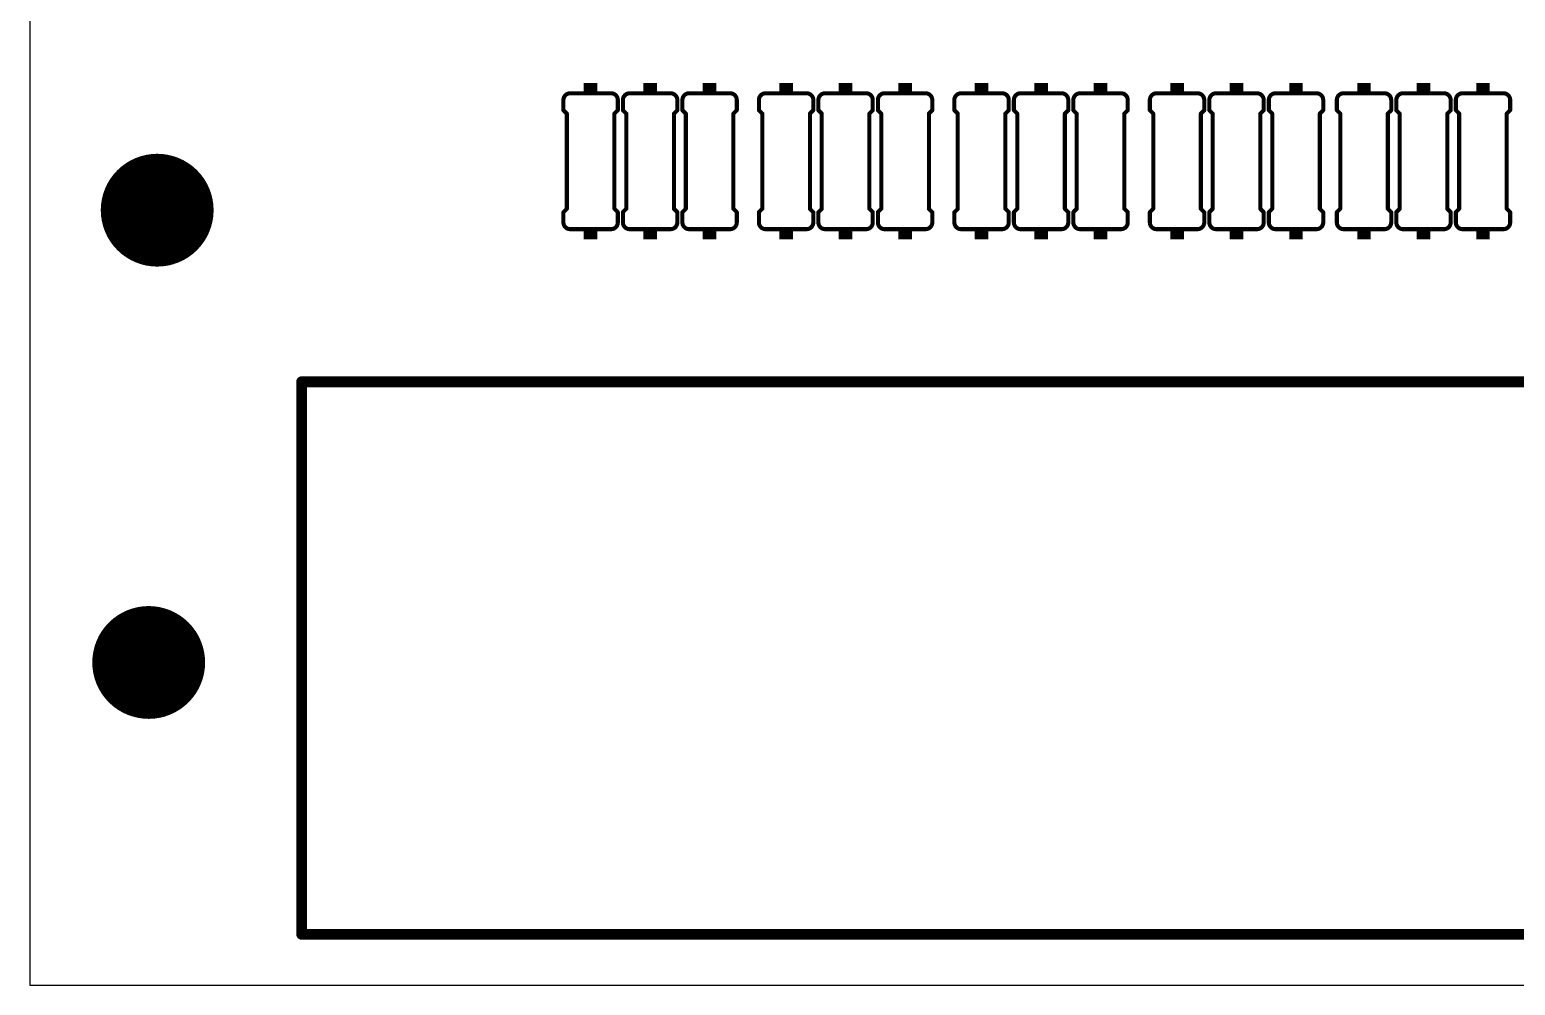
# Model space of a CAD drawing. Extents: x -7.9 to 90.2, y 6 to 77.5.
# Drawn here: x -7.9 to 47.6, y 6 to 41.7 of the extents above; entities that cross this region are included whole.
import ezdxf

# ---------------------------------------------------------------- set-up
doc = ezdxf.new("R2010")
doc.units = 0
for name, color, linetype in [('18', 94, 'CONTINUOUS'), ('20', 178, 'CONTINUOUS'), ('21', 251, 'CONTINUOUS')]:
    doc.layers.add(name, color=color, linetype=linetype)

# ---------------------------------------------------------------- blocks, each defined once
blk = doc.blocks.new('RECT')
blk.add_solid([(-0.5, -0.5), (0.5, -0.5), (-0.5, 0.5), (0.5, 0.5)])
blk = doc.blocks.new('ROUNDV')
at = {"const_width": 0.5}
blk.add_lwpolyline([(0, -0.25, 1), (0, 0.25, 1), (0, -0.25)], format="xyb", dxfattribs=at)

msp = doc.modelspace()

# ---------------------------------------------------------------- linework, layer by layer
at = {"layer": '20'}
for p, q in [((-7.9375, 77.4575), (-7.9375, 6.0325)), ((-7.9375, 6.0325), (90.15, 6.0325))]:
    msp.add_line(p, q, dxfattribs=at)
at = {"layer": '21'}
for points, const_width in [([(12.2555, 39.37, 0.4142), (12.0015, 39.116)], 0.1524), ([(12.2555, 39.4081, 1), (12.2555, 39.3319)], 0.0762), ([(12.2555, 39.3319, 1), (12.2555, 39.4081)], 0.0762), ([(14.0335, 39.116, 0.4142), (13.7795, 39.37)], 0.1524), ([(13.7795, 39.4081, 1), (13.7795, 39.3319)], 0.0762), ([(13.7795, 39.3319, 1), (13.7795, 39.4081)], 0.0762), ([(14.478, 39.37, 0.4142), (14.224, 39.116)], 0.1524), ([(14.478, 39.4081, 1), (14.478, 39.3319)], 0.0762), ([(14.478, 39.3319, 1), (14.478, 39.4081)], 0.0762), ([(16.256, 39.116, 0.4142), (16.002, 39.37)], 0.1524), ([(16.002, 39.4081, 1), (16.002, 39.3319)], 0.0762), ([(16.002, 39.3319, 1), (16.002, 39.4081)], 0.0762), ([(16.7005, 39.37, 0.4142), (16.4465, 39.116)], 0.1524), ([(16.7005, 39.4081, 1), (16.7005, 39.3319)], 0.0762), ([(16.7005, 39.3319, 1), (16.7005, 39.4081)], 0.0762), ([(18.4785, 39.116, 0.4142), (18.2245, 39.37)], 0.1524), ([(18.2245, 39.4081, 1), (18.2245, 39.3319)], 0.0762), ([(18.2245, 39.3319, 1), (18.2245, 39.4081)], 0.0762), ([(19.558, 39.37, 0.4142), (19.304, 39.116)], 0.1524), ([(19.558, 39.4081, 1), (19.558, 39.3319)], 0.0762), ([(19.558, 39.3319, 1), (19.558, 39.4081)], 0.0762), ([(21.336, 39.116, 0.4142), (21.082, 39.37)], 0.1524), ([(21.082, 39.4081, 1), (21.082, 39.3319)], 0.0762), ([(21.082, 39.3319, 1), (21.082, 39.4081)], 0.0762), ([(21.7805, 39.37, 0.4142), (21.5265, 39.116)], 0.1524), ([(21.7805, 39.4081, 1), (21.7805, 39.3319)], 0.0762), ([(21.7805, 39.3319, 1), (21.7805, 39.4081)], 0.0762), ([(23.5585, 39.116, 0.4142), (23.3045, 39.37)], 0.1524), ([(23.3045, 39.4081, 1), (23.3045, 39.3319)], 0.0762), ([(23.3045, 39.3319, 1), (23.3045, 39.4081)], 0.0762), ([(24.003, 39.37, 0.4142), (23.749, 39.116)], 0.1524), ([(24.003, 39.4081, 1), (24.003, 39.3319)], 0.0762), ([(24.003, 39.3319, 1), (24.003, 39.4081)], 0.0762), ([(25.781, 39.116, 0.4142), (25.527, 39.37)], 0.1524), ([(25.527, 39.4081, 1), (25.527, 39.3319)], 0.0762), ([(25.527, 39.3319, 1), (25.527, 39.4081)], 0.0762), ([(26.8605, 39.37, 0.4142), (26.6065, 39.116)], 0.1524), ([(26.8605, 39.4081, 1), (26.8605, 39.3319)], 0.0762), ([(26.8605, 39.3319, 1), (26.8605, 39.4081)], 0.0762), ([(28.6385, 39.116, 0.4142), (28.3845, 39.37)], 0.1524), ([(28.3845, 39.4081, 1), (28.3845, 39.3319)], 0.0762), ([(28.3845, 39.3319, 1), (28.3845, 39.4081)], 0.0762), ([(29.083, 39.37, 0.4142), (28.829, 39.116)], 0.1524), ([(29.083, 39.4081, 1), (29.083, 39.3319)], 0.0762), ([(29.083, 39.3319, 1), (29.083, 39.4081)], 0.0762), ([(30.861, 39.116, 0.4142), (30.607, 39.37)], 0.1524), ([(30.607, 39.4081, 1), (30.607, 39.3319)], 0.0762), ([(30.607, 39.3319, 1), (30.607, 39.4081)], 0.0762), ([(31.3055, 39.37, 0.4142), (31.0515, 39.116)], 0.1524), ([(31.3055, 39.4081, 1), (31.3055, 39.3319)], 0.0762), ([(31.3055, 39.3319, 1), (31.3055, 39.4081)], 0.0762), ([(33.0835, 39.116, 0.4142), (32.8295, 39.37)], 0.1524), ([(32.8295, 39.4081, 1), (32.8295, 39.3319)], 0.0762), ([(32.8295, 39.3319, 1), (32.8295, 39.4081)], 0.0762), ([(34.163, 39.37, 0.4142), (33.909, 39.116)], 0.1524), ([(34.163, 39.4081, 1), (34.163, 39.3319)], 0.0762), ([(34.163, 39.3319, 1), (34.163, 39.4081)], 0.0762), ([(35.941, 39.116, 0.4142), (35.687, 39.37)], 0.1524), ([(35.687, 39.4081, 1), (35.687, 39.3319)], 0.0762), ([(35.687, 39.3319, 1), (35.687, 39.4081)], 0.0762), ([(36.3855, 39.37, 0.4142), (36.1315, 39.116)], 0.1524), ([(36.3855, 39.4081, 1), (36.3855, 39.3319)], 0.0762), ([(36.3855, 39.3319, 1), (36.3855, 39.4081)], 0.0762), ([(38.1635, 39.116, 0.4142), (37.9095, 39.37)], 0.1524), ([(37.9095, 39.4081, 1), (37.9095, 39.3319)], 0.0762), ([(37.9095, 39.3319, 1), (37.9095, 39.4081)], 0.0762), ([(38.608, 39.37, 0.4142), (38.354, 39.116)], 0.1524), ([(38.608, 39.4081, 1), (38.608, 39.3319)], 0.0762), ([(38.608, 39.3319, 1), (38.608, 39.4081)], 0.0762), ([(40.386, 39.116, 0.4142), (40.132, 39.37)], 0.1524), ([(40.132, 39.4081, 1), (40.132, 39.3319)], 0.0762), ([(40.132, 39.3319, 1), (40.132, 39.4081)], 0.0762), ([(41.148, 39.37, 0.4142), (40.894, 39.116)], 0.1524), ([(41.148, 39.4081, 1), (41.148, 39.3319)], 0.0762), ([(41.148, 39.3319, 1), (41.148, 39.4081)], 0.0762), ([(42.926, 39.116, 0.4142), (42.672, 39.37)], 0.1524), ([(42.672, 39.4081, 1), (42.672, 39.3319)], 0.0762), ([(42.672, 39.3319, 1), (42.672, 39.4081)], 0.0762), ([(43.3705, 39.37, 0.4142), (43.1165, 39.116)], 0.1524), ([(43.3705, 39.4081, 1), (43.3705, 39.3319)], 0.0762), ([(43.3705, 39.3319, 1), (43.3705, 39.4081)], 0.0762), ([(45.1485, 39.116, 0.4142), (44.8945, 39.37)], 0.1524), ([(44.8945, 39.4081, 1), (44.8945, 39.3319)], 0.0762), ([(44.8945, 39.3319, 1), (44.8945, 39.4081)], 0.0762), ([(45.593, 39.37, 0.4142), (45.339, 39.116)], 0.1524), ([(45.593, 39.4081, 1), (45.593, 39.3319)], 0.0762), ([(45.593, 39.3319, 1), (45.593, 39.4081)], 0.0762), ([(47.371, 39.116, 0.4142), (47.117, 39.37)], 0.1524), ([(47.117, 39.4081, 1), (47.117, 39.3319)], 0.0762), ([(47.117, 39.3319, 1), (47.117, 39.4081)], 0.0762), ([(12.0396, 39.116, 1), (11.9634, 39.116)], 0.0762), ([(11.9634, 39.116, 1), (12.0396, 39.116)], 0.0762), ([(14.0716, 39.116, 1), (13.9954, 39.116)], 0.0762), ([(13.9954, 39.116, 1), (14.0716, 39.116)], 0.0762), ([(14.2621, 39.116, 1), (14.1859, 39.116)], 0.0762), ([(14.1859, 39.116, 1), (14.2621, 39.116)], 0.0762), ([(16.2941, 39.116, 1), (16.2179, 39.116)], 0.0762), ([(16.2179, 39.116, 1), (16.2941, 39.116)], 0.0762), ([(16.4846, 39.116, 1), (16.4084, 39.116)], 0.0762), ([(16.4084, 39.116, 1), (16.4846, 39.116)], 0.0762), ([(18.5166, 39.116, 1), (18.4404, 39.116)], 0.0762), ([(18.4404, 39.116, 1), (18.5166, 39.116)], 0.0762), ([(19.3421, 39.116, 1), (19.2659, 39.116)], 0.0762), ([(19.2659, 39.116, 1), (19.3421, 39.116)], 0.0762), ([(21.3741, 39.116, 1), (21.2979, 39.116)], 0.0762), ([(21.2979, 39.116, 1), (21.3741, 39.116)], 0.0762), ([(21.5646, 39.116, 1), (21.4884, 39.116)], 0.0762), ([(21.4884, 39.116, 1), (21.5646, 39.116)], 0.0762), ([(23.5966, 39.116, 1), (23.5204, 39.116)], 0.0762), ([(23.5204, 39.116, 1), (23.5966, 39.116)], 0.0762), ([(23.7871, 39.116, 1), (23.7109, 39.116)], 0.0762), ([(23.7109, 39.116, 1), (23.7871, 39.116)], 0.0762), ([(25.8191, 39.116, 1), (25.7429, 39.116)], 0.0762), ([(25.7429, 39.116, 1), (25.8191, 39.116)], 0.0762), ([(26.6446, 39.116, 1), (26.5684, 39.116)], 0.0762), ([(26.5684, 39.116, 1), (26.6446, 39.116)], 0.0762), ([(28.6766, 39.116, 1), (28.6004, 39.116)], 0.0762), ([(28.6004, 39.116, 1), (28.6766, 39.116)], 0.0762), ([(28.8671, 39.116, 1), (28.7909, 39.116)], 0.0762), ([(28.7909, 39.116, 1), (28.8671, 39.116)], 0.0762), ([(30.8991, 39.116, 1), (30.8229, 39.116)], 0.0762), ([(30.8229, 39.116, 1), (30.8991, 39.116)], 0.0762), ([(31.0896, 39.116, 1), (31.0134, 39.116)], 0.0762), ([(31.0134, 39.116, 1), (31.0896, 39.116)], 0.0762), ([(33.1216, 39.116, 1), (33.0454, 39.116)], 0.0762), ([(33.0454, 39.116, 1), (33.1216, 39.116)], 0.0762), ([(33.9471, 39.116, 1), (33.8709, 39.116)], 0.0762), ([(33.8709, 39.116, 1), (33.9471, 39.116)], 0.0762), ([(35.9791, 39.116, 1), (35.9029, 39.116)], 0.0762), ([(35.9029, 39.116, 1), (35.9791, 39.116)], 0.0762), ([(36.1696, 39.116, 1), (36.0934, 39.116)], 0.0762), ([(36.0934, 39.116, 1), (36.1696, 39.116)], 0.0762), ([(38.2016, 39.116, 1), (38.1254, 39.116)], 0.0762), ([(38.1254, 39.116, 1), (38.2016, 39.116)], 0.0762), ([(38.3921, 39.116, 1), (38.3159, 39.116)], 0.0762), ([(38.3159, 39.116, 1), (38.3921, 39.116)], 0.0762), ([(40.4241, 39.116, 1), (40.3479, 39.116)], 0.0762), ([(40.3479, 39.116, 1), (40.4241, 39.116)], 0.0762), ([(40.9321, 39.116, 1), (40.8559, 39.116)], 0.0762), ([(40.8559, 39.116, 1), (40.9321, 39.116)], 0.0762), ([(42.9641, 39.116, 1), (42.8879, 39.116)], 0.0762), ([(42.8879, 39.116, 1), (42.9641, 39.116)], 0.0762), ([(43.1546, 39.116, 1), (43.0784, 39.116)], 0.0762), ([(43.0784, 39.116, 1), (43.1546, 39.116)], 0.0762), ([(45.1866, 39.116, 1), (45.1104, 39.116)], 0.0762), ([(45.1104, 39.116, 1), (45.1866, 39.116)], 0.0762), ([(45.3771, 39.116, 1), (45.3009, 39.116)], 0.0762), ([(45.3009, 39.116, 1), (45.3771, 39.116)], 0.0762), ([(47.4091, 39.116, 1), (47.3329, 39.116)], 0.0762), ([(47.3329, 39.116, 1), (47.4091, 39.116)], 0.0762), ([(11.9634, 38.735, 1), (12.0396, 38.735)], 0.0762), ([(12.0284, 38.7619, 1), (11.9746, 38.7081)], 0.0762), ([(12.1666, 38.608, 1), (12.0904, 38.608)], 0.0762), ([(12.1016, 38.5811, 1), (12.1554, 38.6349)], 0.0762), ([(13.9446, 38.608, 1), (13.8684, 38.608)], 0.0762), ([(13.8796, 38.6349, 1), (13.9334, 38.5811)], 0.0762), ([(13.9954, 38.735, 1), (14.0716, 38.735)], 0.0762), ([(14.0604, 38.7081, 1), (14.0066, 38.7619)], 0.0762), ([(14.1859, 38.735, 1), (14.2621, 38.735)], 0.0762), ([(14.2509, 38.7619, 1), (14.1971, 38.7081)], 0.0762), ([(14.3891, 38.608, 1), (14.3129, 38.608)], 0.0762), ([(14.3241, 38.5811, 1), (14.3779, 38.6349)], 0.0762), ([(16.1671, 38.608, 1), (16.0909, 38.608)], 0.0762), ([(16.1021, 38.6349, 1), (16.1559, 38.5811)], 0.0762), ([(16.2179, 38.735, 1), (16.2941, 38.735)], 0.0762), ([(16.2829, 38.7081, 1), (16.2291, 38.7619)], 0.0762), ([(16.4084, 38.735, 1), (16.4846, 38.735)], 0.0762), ([(16.4734, 38.7619, 1), (16.4196, 38.7081)], 0.0762), ([(16.6116, 38.608, 1), (16.5354, 38.608)], 0.0762), ([(16.5466, 38.5811, 1), (16.6004, 38.6349)], 0.0762), ([(18.3896, 38.608, 1), (18.3134, 38.608)], 0.0762), ([(18.3246, 38.6349, 1), (18.3784, 38.5811)], 0.0762), ([(18.4404, 38.735, 1), (18.5166, 38.735)], 0.0762), ([(18.5054, 38.7081, 1), (18.4516, 38.7619)], 0.0762), ([(19.2659, 38.735, 1), (19.3421, 38.735)], 0.0762), ([(19.3309, 38.7619, 1), (19.2771, 38.7081)], 0.0762), ([(19.4691, 38.608, 1), (19.3929, 38.608)], 0.0762), ([(19.4041, 38.5811, 1), (19.4579, 38.6349)], 0.0762), ([(21.2471, 38.608, 1), (21.1709, 38.608)], 0.0762), ([(21.1821, 38.6349, 1), (21.2359, 38.5811)], 0.0762), ([(21.2979, 38.735, 1), (21.3741, 38.735)], 0.0762), ([(21.3629, 38.7081, 1), (21.3091, 38.7619)], 0.0762), ([(21.4884, 38.735, 1), (21.5646, 38.735)], 0.0762), ([(21.5534, 38.7619, 1), (21.4996, 38.7081)], 0.0762), ([(21.6916, 38.608, 1), (21.6154, 38.608)], 0.0762), ([(21.6266, 38.5811, 1), (21.6804, 38.6349)], 0.0762), ([(23.4696, 38.608, 1), (23.3934, 38.608)], 0.0762), ([(23.4046, 38.6349, 1), (23.4584, 38.5811)], 0.0762), ([(23.5204, 38.735, 1), (23.5966, 38.735)], 0.0762), ([(23.5854, 38.7081, 1), (23.5316, 38.7619)], 0.0762), ([(23.7109, 38.735, 1), (23.7871, 38.735)], 0.0762), ([(23.7759, 38.7619, 1), (23.7221, 38.7081)], 0.0762), ([(23.9141, 38.608, 1), (23.8379, 38.608)], 0.0762), ([(23.8491, 38.5811, 1), (23.9029, 38.6349)], 0.0762), ([(25.6921, 38.608, 1), (25.6159, 38.608)], 0.0762), ([(25.6271, 38.6349, 1), (25.6809, 38.5811)], 0.0762), ([(25.7429, 38.735, 1), (25.8191, 38.735)], 0.0762), ([(25.8079, 38.7081, 1), (25.7541, 38.7619)], 0.0762), ([(26.5684, 38.735, 1), (26.6446, 38.735)], 0.0762), ([(26.6334, 38.7619, 1), (26.5796, 38.7081)], 0.0762), ([(26.7716, 38.608, 1), (26.6954, 38.608)], 0.0762), ([(26.7066, 38.5811, 1), (26.7604, 38.6349)], 0.0762), ([(28.5496, 38.608, 1), (28.4734, 38.608)], 0.0762), ([(28.4846, 38.6349, 1), (28.5384, 38.5811)], 0.0762), ([(28.6004, 38.735, 1), (28.6766, 38.735)], 0.0762), ([(28.6654, 38.7081, 1), (28.6116, 38.7619)], 0.0762), ([(28.7909, 38.735, 1), (28.8671, 38.735)], 0.0762), ([(28.8559, 38.7619, 1), (28.8021, 38.7081)], 0.0762), ([(28.9941, 38.608, 1), (28.9179, 38.608)], 0.0762), ([(28.9291, 38.5811, 1), (28.9829, 38.6349)], 0.0762), ([(30.7721, 38.608, 1), (30.6959, 38.608)], 0.0762), ([(30.7071, 38.6349, 1), (30.7609, 38.5811)], 0.0762), ([(30.8229, 38.735, 1), (30.8991, 38.735)], 0.0762), ([(30.8879, 38.7081, 1), (30.8341, 38.7619)], 0.0762), ([(31.0134, 38.735, 1), (31.0896, 38.735)], 0.0762), ([(31.0784, 38.7619, 1), (31.0246, 38.7081)], 0.0762), ([(31.2166, 38.608, 1), (31.1404, 38.608)], 0.0762), ([(31.1516, 38.5811, 1), (31.2054, 38.6349)], 0.0762), ([(32.9946, 38.608, 1), (32.9184, 38.608)], 0.0762), ([(32.9296, 38.6349, 1), (32.9834, 38.5811)], 0.0762), ([(33.0454, 38.735, 1), (33.1216, 38.735)], 0.0762), ([(33.1104, 38.7081, 1), (33.0566, 38.7619)], 0.0762), ([(33.8709, 38.735, 1), (33.9471, 38.735)], 0.0762), ([(33.9359, 38.7619, 1), (33.8821, 38.7081)], 0.0762), ([(34.0741, 38.608, 1), (33.9979, 38.608)], 0.0762), ([(34.0091, 38.5811, 1), (34.0629, 38.6349)], 0.0762), ([(35.8521, 38.608, 1), (35.7759, 38.608)], 0.0762), ([(35.7871, 38.6349, 1), (35.8409, 38.5811)], 0.0762), ([(35.9029, 38.735, 1), (35.9791, 38.735)], 0.0762), ([(35.9679, 38.7081, 1), (35.9141, 38.7619)], 0.0762), ([(36.0934, 38.735, 1), (36.1696, 38.735)], 0.0762), ([(36.1584, 38.7619, 1), (36.1046, 38.7081)], 0.0762), ([(36.2966, 38.608, 1), (36.2204, 38.608)], 0.0762), ([(36.2316, 38.5811, 1), (36.2854, 38.6349)], 0.0762), ([(38.0746, 38.608, 1), (37.9984, 38.608)], 0.0762), ([(38.0096, 38.6349, 1), (38.0634, 38.5811)], 0.0762), ([(38.1254, 38.735, 1), (38.2016, 38.735)], 0.0762), ([(38.1904, 38.7081, 1), (38.1366, 38.7619)], 0.0762), ([(38.3159, 38.735, 1), (38.3921, 38.735)], 0.0762), ([(38.3809, 38.7619, 1), (38.3271, 38.7081)], 0.0762), ([(38.5191, 38.608, 1), (38.4429, 38.608)], 0.0762), ([(38.4541, 38.5811, 1), (38.5079, 38.6349)], 0.0762), ([(40.2971, 38.608, 1), (40.2209, 38.608)], 0.0762), ([(40.2321, 38.6349, 1), (40.2859, 38.5811)], 0.0762), ([(40.3479, 38.735, 1), (40.4241, 38.735)], 0.0762), ([(40.4129, 38.7081, 1), (40.3591, 38.7619)], 0.0762), ([(40.8559, 38.735, 1), (40.9321, 38.735)], 0.0762), ([(40.9209, 38.7619, 1), (40.8671, 38.7081)], 0.0762), ([(41.0591, 38.608, 1), (40.9829, 38.608)], 0.0762), ([(40.9941, 38.5811, 1), (41.0479, 38.6349)], 0.0762), ([(42.8371, 38.608, 1), (42.7609, 38.608)], 0.0762), ([(42.7721, 38.6349, 1), (42.8259, 38.5811)], 0.0762), ([(42.8879, 38.735, 1), (42.9641, 38.735)], 0.0762), ([(42.9529, 38.7081, 1), (42.8991, 38.7619)], 0.0762), ([(43.0784, 38.735, 1), (43.1546, 38.735)], 0.0762), ([(43.1434, 38.7619, 1), (43.0896, 38.7081)], 0.0762), ([(43.2816, 38.608, 1), (43.2054, 38.608)], 0.0762), ([(43.2166, 38.5811, 1), (43.2704, 38.6349)], 0.0762), ([(45.0596, 38.608, 1), (44.9834, 38.608)], 0.0762), ([(44.9946, 38.6349, 1), (45.0484, 38.5811)], 0.0762), ([(45.1104, 38.735, 1), (45.1866, 38.735)], 0.0762), ([(45.1754, 38.7081, 1), (45.1216, 38.7619)], 0.0762), ([(45.3009, 38.735, 1), (45.3771, 38.735)], 0.0762), ([(45.3659, 38.7619, 1), (45.3121, 38.7081)], 0.0762), ([(45.5041, 38.608, 1), (45.4279, 38.608)], 0.0762), ([(45.4391, 38.5811, 1), (45.4929, 38.6349)], 0.0762), ([(47.2821, 38.608, 1), (47.2059, 38.608)], 0.0762), ([(47.2171, 38.6349, 1), (47.2709, 38.5811)], 0.0762), ([(47.3329, 38.735, 1), (47.4091, 38.735)], 0.0762), ([(47.3979, 38.7081, 1), (47.3441, 38.7619)], 0.0762), ([(12.0396, 34.925, 1), (11.9634, 34.925)], 0.0762), ([(11.9746, 34.9519, 1), (12.0284, 34.8981)], 0.0762), ([(12.0904, 35.052, 1), (12.1666, 35.052)], 0.0762), ([(12.1554, 35.0251, 1), (12.1016, 35.0789)], 0.0762), ([(13.8684, 35.052, 1), (13.9446, 35.052)], 0.0762), ([(13.9334, 35.0789, 1), (13.8796, 35.0251)], 0.0762), ([(14.0716, 34.925, 1), (13.9954, 34.925)], 0.0762), ([(14.0066, 34.8981, 1), (14.0604, 34.9519)], 0.0762), ([(14.2621, 34.925, 1), (14.1859, 34.925)], 0.0762), ([(14.1971, 34.9519, 1), (14.2509, 34.8981)], 0.0762), ([(14.3129, 35.052, 1), (14.3891, 35.052)], 0.0762), ([(14.3779, 35.0251, 1), (14.3241, 35.0789)], 0.0762), ([(16.0909, 35.052, 1), (16.1671, 35.052)], 0.0762), ([(16.1559, 35.0789, 1), (16.1021, 35.0251)], 0.0762), ([(16.2941, 34.925, 1), (16.2179, 34.925)], 0.0762), ([(16.2291, 34.8981, 1), (16.2829, 34.9519)], 0.0762), ([(16.4846, 34.925, 1), (16.4084, 34.925)], 0.0762), ([(16.4196, 34.9519, 1), (16.4734, 34.8981)], 0.0762), ([(16.5354, 35.052, 1), (16.6116, 35.052)], 0.0762), ([(16.6004, 35.0251, 1), (16.5466, 35.0789)], 0.0762), ([(18.3134, 35.052, 1), (18.3896, 35.052)], 0.0762), ([(18.3784, 35.0789, 1), (18.3246, 35.0251)], 0.0762), ([(18.5166, 34.925, 1), (18.4404, 34.925)], 0.0762), ([(18.4516, 34.8981, 1), (18.5054, 34.9519)], 0.0762), ([(19.3421, 34.925, 1), (19.2659, 34.925)], 0.0762), ([(19.2771, 34.9519, 1), (19.3309, 34.8981)], 0.0762), ([(19.3929, 35.052, 1), (19.4691, 35.052)], 0.0762), ([(19.4579, 35.0251, 1), (19.4041, 35.0789)], 0.0762), ([(21.1709, 35.052, 1), (21.2471, 35.052)], 0.0762), ([(21.2359, 35.0789, 1), (21.1821, 35.0251)], 0.0762), ([(21.3741, 34.925, 1), (21.2979, 34.925)], 0.0762), ([(21.3091, 34.8981, 1), (21.3629, 34.9519)], 0.0762), ([(21.5646, 34.925, 1), (21.4884, 34.925)], 0.0762), ([(21.4996, 34.9519, 1), (21.5534, 34.8981)], 0.0762), ([(21.6154, 35.052, 1), (21.6916, 35.052)], 0.0762), ([(21.6804, 35.0251, 1), (21.6266, 35.0789)], 0.0762), ([(23.3934, 35.052, 1), (23.4696, 35.052)], 0.0762), ([(23.4584, 35.0789, 1), (23.4046, 35.0251)], 0.0762), ([(23.5966, 34.925, 1), (23.5204, 34.925)], 0.0762), ([(23.5316, 34.8981, 1), (23.5854, 34.9519)], 0.0762), ([(23.7871, 34.925, 1), (23.7109, 34.925)], 0.0762), ([(23.7221, 34.9519, 1), (23.7759, 34.8981)], 0.0762), ([(23.8379, 35.052, 1), (23.9141, 35.052)], 0.0762), ([(23.9029, 35.0251, 1), (23.8491, 35.0789)], 0.0762), ([(25.6159, 35.052, 1), (25.6921, 35.052)], 0.0762), ([(25.6809, 35.0789, 1), (25.6271, 35.0251)], 0.0762), ([(25.8191, 34.925, 1), (25.7429, 34.925)], 0.0762), ([(25.7541, 34.8981, 1), (25.8079, 34.9519)], 0.0762), ([(26.6446, 34.925, 1), (26.5684, 34.925)], 0.0762), ([(26.5796, 34.9519, 1), (26.6334, 34.8981)], 0.0762), ([(26.6954, 35.052, 1), (26.7716, 35.052)], 0.0762), ([(26.7604, 35.0251, 1), (26.7066, 35.0789)], 0.0762), ([(28.4734, 35.052, 1), (28.5496, 35.052)], 0.0762), ([(28.5384, 35.0789, 1), (28.4846, 35.0251)], 0.0762), ([(28.6766, 34.925, 1), (28.6004, 34.925)], 0.0762), ([(28.6116, 34.8981, 1), (28.6654, 34.9519)], 0.0762), ([(28.8671, 34.925, 1), (28.7909, 34.925)], 0.0762), ([(28.8021, 34.9519, 1), (28.8559, 34.8981)], 0.0762), ([(28.9179, 35.052, 1), (28.9941, 35.052)], 0.0762), ([(28.9829, 35.0251, 1), (28.9291, 35.0789)], 0.0762), ([(30.6959, 35.052, 1), (30.7721, 35.052)], 0.0762), ([(30.7609, 35.0789, 1), (30.7071, 35.0251)], 0.0762), ([(30.8991, 34.925, 1), (30.8229, 34.925)], 0.0762), ([(30.8341, 34.8981, 1), (30.8879, 34.9519)], 0.0762), ([(31.0896, 34.925, 1), (31.0134, 34.925)], 0.0762), ([(31.0246, 34.9519, 1), (31.0784, 34.8981)], 0.0762), ([(31.1404, 35.052, 1), (31.2166, 35.052)], 0.0762), ([(31.2054, 35.0251, 1), (31.1516, 35.0789)], 0.0762), ([(32.9184, 35.052, 1), (32.9946, 35.052)], 0.0762), ([(32.9834, 35.0789, 1), (32.9296, 35.0251)], 0.0762), ([(33.1216, 34.925, 1), (33.0454, 34.925)], 0.0762), ([(33.0566, 34.8981, 1), (33.1104, 34.9519)], 0.0762), ([(33.9471, 34.925, 1), (33.8709, 34.925)], 0.0762), ([(33.8821, 34.9519, 1), (33.9359, 34.8981)], 0.0762), ([(33.9979, 35.052, 1), (34.0741, 35.052)], 0.0762), ([(34.0629, 35.0251, 1), (34.0091, 35.0789)], 0.0762), ([(35.7759, 35.052, 1), (35.8521, 35.052)], 0.0762), ([(35.8409, 35.0789, 1), (35.7871, 35.0251)], 0.0762), ([(35.9791, 34.925, 1), (35.9029, 34.925)], 0.0762), ([(35.9141, 34.8981, 1), (35.9679, 34.9519)], 0.0762), ([(36.1696, 34.925, 1), (36.0934, 34.925)], 0.0762), ([(36.1046, 34.9519, 1), (36.1584, 34.8981)], 0.0762), ([(36.2204, 35.052, 1), (36.2966, 35.052)], 0.0762), ([(36.2854, 35.0251, 1), (36.2316, 35.0789)], 0.0762), ([(37.9984, 35.052, 1), (38.0746, 35.052)], 0.0762), ([(38.0634, 35.0789, 1), (38.0096, 35.0251)], 0.0762), ([(38.2016, 34.925, 1), (38.1254, 34.925)], 0.0762), ([(38.1366, 34.8981, 1), (38.1904, 34.9519)], 0.0762), ([(38.3921, 34.925, 1), (38.3159, 34.925)], 0.0762), ([(38.3271, 34.9519, 1), (38.3809, 34.8981)], 0.0762), ([(38.4429, 35.052, 1), (38.5191, 35.052)], 0.0762), ([(38.5079, 35.0251, 1), (38.4541, 35.0789)], 0.0762), ([(40.2209, 35.052, 1), (40.2971, 35.052)], 0.0762), ([(40.2859, 35.0789, 1), (40.2321, 35.0251)], 0.0762), ([(40.4241, 34.925, 1), (40.3479, 34.925)], 0.0762), ([(40.3591, 34.8981, 1), (40.4129, 34.9519)], 0.0762), ([(40.9321, 34.925, 1), (40.8559, 34.925)], 0.0762), ([(40.8671, 34.9519, 1), (40.9209, 34.8981)], 0.0762), ([(40.9829, 35.052, 1), (41.0591, 35.052)], 0.0762), ([(41.0479, 35.0251, 1), (40.9941, 35.0789)], 0.0762), ([(42.7609, 35.052, 1), (42.8371, 35.052)], 0.0762), ([(42.8259, 35.0789, 1), (42.7721, 35.0251)], 0.0762), ([(42.9641, 34.925, 1), (42.8879, 34.925)], 0.0762), ([(42.8991, 34.8981, 1), (42.9529, 34.9519)], 0.0762), ([(43.1546, 34.925, 1), (43.0784, 34.925)], 0.0762), ([(43.0896, 34.9519, 1), (43.1434, 34.8981)], 0.0762), ([(43.2054, 35.052, 1), (43.2816, 35.052)], 0.0762), ([(43.2704, 35.0251, 1), (43.2166, 35.0789)], 0.0762), ([(44.9834, 35.052, 1), (45.0596, 35.052)], 0.0762), ([(45.0484, 35.0789, 1), (44.9946, 35.0251)], 0.0762), ([(45.1866, 34.925, 1), (45.1104, 34.925)], 0.0762), ([(45.1216, 34.8981, 1), (45.1754, 34.9519)], 0.0762), ([(45.3771, 34.925, 1), (45.3009, 34.925)], 0.0762), ([(45.3121, 34.9519, 1), (45.3659, 34.8981)], 0.0762), ([(45.4279, 35.052, 1), (45.5041, 35.052)], 0.0762), ([(45.4929, 35.0251, 1), (45.4391, 35.0789)], 0.0762), ([(47.2059, 35.052, 1), (47.2821, 35.052)], 0.0762), ([(47.2709, 35.0789, 1), (47.2171, 35.0251)], 0.0762), ([(47.4091, 34.925, 1), (47.3329, 34.925)], 0.0762), ([(47.3441, 34.8981, 1), (47.3979, 34.9519)], 0.0762), ([(12.0015, 34.544, 0.4142), (12.2555, 34.29)], 0.1524), ([(12.0396, 34.544, 1), (11.9634, 34.544)], 0.0762), ([(11.9634, 34.544, 1), (12.0396, 34.544)], 0.0762), ([(13.7795, 34.29, 0.4142), (14.0335, 34.544)], 0.1524), ([(14.0716, 34.544, 1), (13.9954, 34.544)], 0.0762), ([(13.9954, 34.544, 1), (14.0716, 34.544)], 0.0762), ([(14.224, 34.544, 0.4142), (14.478, 34.29)], 0.1524), ([(14.2621, 34.544, 1), (14.1859, 34.544)], 0.0762), ([(14.1859, 34.544, 1), (14.2621, 34.544)], 0.0762), ([(16.002, 34.29, 0.4142), (16.256, 34.544)], 0.1524), ([(16.2941, 34.544, 1), (16.2179, 34.544)], 0.0762), ([(16.2179, 34.544, 1), (16.2941, 34.544)], 0.0762), ([(16.4465, 34.544, 0.4142), (16.7005, 34.29)], 0.1524), ([(16.4846, 34.544, 1), (16.4084, 34.544)], 0.0762), ([(16.4084, 34.544, 1), (16.4846, 34.544)], 0.0762), ([(18.2245, 34.29, 0.4142), (18.4785, 34.544)], 0.1524), ([(18.5166, 34.544, 1), (18.4404, 34.544)], 0.0762), ([(18.4404, 34.544, 1), (18.5166, 34.544)], 0.0762), ([(19.304, 34.544, 0.4142), (19.558, 34.29)], 0.1524), ([(19.3421, 34.544, 1), (19.2659, 34.544)], 0.0762), ([(19.2659, 34.544, 1), (19.3421, 34.544)], 0.0762), ([(21.082, 34.29, 0.4142), (21.336, 34.544)], 0.1524), ([(21.3741, 34.544, 1), (21.2979, 34.544)], 0.0762), ([(21.2979, 34.544, 1), (21.3741, 34.544)], 0.0762), ([(21.5265, 34.544, 0.4142), (21.7805, 34.29)], 0.1524), ([(21.5646, 34.544, 1), (21.4884, 34.544)], 0.0762), ([(21.4884, 34.544, 1), (21.5646, 34.544)], 0.0762), ([(23.3045, 34.29, 0.4142), (23.5585, 34.544)], 0.1524), ([(23.5966, 34.544, 1), (23.5204, 34.544)], 0.0762), ([(23.5204, 34.544, 1), (23.5966, 34.544)], 0.0762), ([(23.749, 34.544, 0.4142), (24.003, 34.29)], 0.1524), ([(23.7871, 34.544, 1), (23.7109, 34.544)], 0.0762), ([(23.7109, 34.544, 1), (23.7871, 34.544)], 0.0762), ([(25.527, 34.29, 0.4142), (25.781, 34.544)], 0.1524), ([(25.8191, 34.544, 1), (25.7429, 34.544)], 0.0762), ([(25.7429, 34.544, 1), (25.8191, 34.544)], 0.0762), ([(26.6065, 34.544, 0.4142), (26.8605, 34.29)], 0.1524), ([(26.6446, 34.544, 1), (26.5684, 34.544)], 0.0762), ([(26.5684, 34.544, 1), (26.6446, 34.544)], 0.0762), ([(28.3845, 34.29, 0.4142), (28.6385, 34.544)], 0.1524), ([(28.6766, 34.544, 1), (28.6004, 34.544)], 0.0762), ([(28.6004, 34.544, 1), (28.6766, 34.544)], 0.0762), ([(28.829, 34.544, 0.4142), (29.083, 34.29)], 0.1524), ([(28.8671, 34.544, 1), (28.7909, 34.544)], 0.0762), ([(28.7909, 34.544, 1), (28.8671, 34.544)], 0.0762), ([(30.607, 34.29, 0.4142), (30.861, 34.544)], 0.1524), ([(30.8991, 34.544, 1), (30.8229, 34.544)], 0.0762), ([(30.8229, 34.544, 1), (30.8991, 34.544)], 0.0762), ([(31.0515, 34.544, 0.4142), (31.3055, 34.29)], 0.1524), ([(31.0896, 34.544, 1), (31.0134, 34.544)], 0.0762), ([(31.0134, 34.544, 1), (31.0896, 34.544)], 0.0762), ([(32.8295, 34.29, 0.4142), (33.0835, 34.544)], 0.1524), ([(33.1216, 34.544, 1), (33.0454, 34.544)], 0.0762), ([(33.0454, 34.544, 1), (33.1216, 34.544)], 0.0762), ([(33.909, 34.544, 0.4142), (34.163, 34.29)], 0.1524), ([(33.9471, 34.544, 1), (33.8709, 34.544)], 0.0762), ([(33.8709, 34.544, 1), (33.9471, 34.544)], 0.0762), ([(35.687, 34.29, 0.4142), (35.941, 34.544)], 0.1524), ([(35.9791, 34.544, 1), (35.9029, 34.544)], 0.0762), ([(35.9029, 34.544, 1), (35.9791, 34.544)], 0.0762), ([(36.1315, 34.544, 0.4142), (36.3855, 34.29)], 0.1524), ([(36.1696, 34.544, 1), (36.0934, 34.544)], 0.0762), ([(36.0934, 34.544, 1), (36.1696, 34.544)], 0.0762), ([(37.9095, 34.29, 0.4142), (38.1635, 34.544)], 0.1524), ([(38.2016, 34.544, 1), (38.1254, 34.544)], 0.0762), ([(38.1254, 34.544, 1), (38.2016, 34.544)], 0.0762), ([(38.354, 34.544, 0.4142), (38.608, 34.29)], 0.1524), ([(38.3921, 34.544, 1), (38.3159, 34.544)], 0.0762), ([(38.3159, 34.544, 1), (38.3921, 34.544)], 0.0762), ([(40.132, 34.29, 0.4142), (40.386, 34.544)], 0.1524), ([(40.4241, 34.544, 1), (40.3479, 34.544)], 0.0762), ([(40.3479, 34.544, 1), (40.4241, 34.544)], 0.0762), ([(40.894, 34.544, 0.4142), (41.148, 34.29)], 0.1524), ([(40.9321, 34.544, 1), (40.8559, 34.544)], 0.0762), ([(40.8559, 34.544, 1), (40.9321, 34.544)], 0.0762), ([(42.672, 34.29, 0.4142), (42.926, 34.544)], 0.1524), ([(42.9641, 34.544, 1), (42.8879, 34.544)], 0.0762), ([(42.8879, 34.544, 1), (42.9641, 34.544)], 0.0762), ([(43.1165, 34.544, 0.4142), (43.3705, 34.29)], 0.1524), ([(43.1546, 34.544, 1), (43.0784, 34.544)], 0.0762), ([(43.0784, 34.544, 1), (43.1546, 34.544)], 0.0762), ([(44.8945, 34.29, 0.4142), (45.1485, 34.544)], 0.1524), ([(45.1866, 34.544, 1), (45.1104, 34.544)], 0.0762), ([(45.1104, 34.544, 1), (45.1866, 34.544)], 0.0762), ([(45.339, 34.544, 0.4142), (45.593, 34.29)], 0.1524), ([(45.3771, 34.544, 1), (45.3009, 34.544)], 0.0762), ([(45.3009, 34.544, 1), (45.3771, 34.544)], 0.0762), ([(47.117, 34.29, 0.4142), (47.371, 34.544)], 0.1524), ([(47.4091, 34.544, 1), (47.3329, 34.544)], 0.0762), ([(47.3329, 34.544, 1), (47.4091, 34.544)], 0.0762), ([(12.2555, 34.3281, 1), (12.2555, 34.2519)], 0.0762), ([(12.2555, 34.2519, 1), (12.2555, 34.3281)], 0.0762), ([(13.7795, 34.3281, 1), (13.7795, 34.2519)], 0.0762), ([(13.7795, 34.2519, 1), (13.7795, 34.3281)], 0.0762), ([(14.478, 34.3281, 1), (14.478, 34.2519)], 0.0762), ([(14.478, 34.2519, 1), (14.478, 34.3281)], 0.0762), ([(16.002, 34.3281, 1), (16.002, 34.2519)], 0.0762), ([(16.002, 34.2519, 1), (16.002, 34.3281)], 0.0762), ([(16.7005, 34.3281, 1), (16.7005, 34.2519)], 0.0762), ([(16.7005, 34.2519, 1), (16.7005, 34.3281)], 0.0762), ([(18.2245, 34.3281, 1), (18.2245, 34.2519)], 0.0762), ([(18.2245, 34.2519, 1), (18.2245, 34.3281)], 0.0762), ([(19.558, 34.3281, 1), (19.558, 34.2519)], 0.0762), ([(19.558, 34.2519, 1), (19.558, 34.3281)], 0.0762), ([(21.082, 34.3281, 1), (21.082, 34.2519)], 0.0762), ([(21.082, 34.2519, 1), (21.082, 34.3281)], 0.0762), ([(21.7805, 34.3281, 1), (21.7805, 34.2519)], 0.0762), ([(21.7805, 34.2519, 1), (21.7805, 34.3281)], 0.0762), ([(23.3045, 34.3281, 1), (23.3045, 34.2519)], 0.0762), ([(23.3045, 34.2519, 1), (23.3045, 34.3281)], 0.0762), ([(24.003, 34.3281, 1), (24.003, 34.2519)], 0.0762), ([(24.003, 34.2519, 1), (24.003, 34.3281)], 0.0762), ([(25.527, 34.3281, 1), (25.527, 34.2519)], 0.0762), ([(25.527, 34.2519, 1), (25.527, 34.3281)], 0.0762), ([(26.8605, 34.3281, 1), (26.8605, 34.2519)], 0.0762), ([(26.8605, 34.2519, 1), (26.8605, 34.3281)], 0.0762), ([(28.3845, 34.3281, 1), (28.3845, 34.2519)], 0.0762), ([(28.3845, 34.2519, 1), (28.3845, 34.3281)], 0.0762), ([(29.083, 34.3281, 1), (29.083, 34.2519)], 0.0762), ([(29.083, 34.2519, 1), (29.083, 34.3281)], 0.0762), ([(30.607, 34.3281, 1), (30.607, 34.2519)], 0.0762), ([(30.607, 34.2519, 1), (30.607, 34.3281)], 0.0762), ([(31.3055, 34.3281, 1), (31.3055, 34.2519)], 0.0762), ([(31.3055, 34.2519, 1), (31.3055, 34.3281)], 0.0762), ([(32.8295, 34.3281, 1), (32.8295, 34.2519)], 0.0762), ([(32.8295, 34.2519, 1), (32.8295, 34.3281)], 0.0762), ([(34.163, 34.3281, 1), (34.163, 34.2519)], 0.0762), ([(34.163, 34.2519, 1), (34.163, 34.3281)], 0.0762), ([(35.687, 34.3281, 1), (35.687, 34.2519)], 0.0762), ([(35.687, 34.2519, 1), (35.687, 34.3281)], 0.0762), ([(36.3855, 34.3281, 1), (36.3855, 34.2519)], 0.0762), ([(36.3855, 34.2519, 1), (36.3855, 34.3281)], 0.0762), ([(37.9095, 34.3281, 1), (37.9095, 34.2519)], 0.0762), ([(37.9095, 34.2519, 1), (37.9095, 34.3281)], 0.0762), ([(38.608, 34.3281, 1), (38.608, 34.2519)], 0.0762), ([(38.608, 34.2519, 1), (38.608, 34.3281)], 0.0762), ([(40.132, 34.3281, 1), (40.132, 34.2519)], 0.0762), ([(40.132, 34.2519, 1), (40.132, 34.3281)], 0.0762), ([(41.148, 34.3281, 1), (41.148, 34.2519)], 0.0762), ([(41.148, 34.2519, 1), (41.148, 34.3281)], 0.0762), ([(42.672, 34.3281, 1), (42.672, 34.2519)], 0.0762), ([(42.672, 34.2519, 1), (42.672, 34.3281)], 0.0762), ([(43.3705, 34.3281, 1), (43.3705, 34.2519)], 0.0762), ([(43.3705, 34.2519, 1), (43.3705, 34.3281)], 0.0762), ([(44.8945, 34.3281, 1), (44.8945, 34.2519)], 0.0762), ([(44.8945, 34.2519, 1), (44.8945, 34.3281)], 0.0762), ([(45.593, 34.3281, 1), (45.593, 34.2519)], 0.0762), ([(45.593, 34.2519, 1), (45.593, 34.3281)], 0.0762), ([(47.117, 34.3281, 1), (47.117, 34.2519)], 0.0762), ([(47.117, 34.2519, 1), (47.117, 34.3281)], 0.0762), ([(2.2225, 28.6891, 1), (2.2225, 28.4859)], 0.2032), ([(2.3241, 28.5875, 1), (2.1209, 28.5875)], 0.2032), ([(2.2225, 8.0391, 1), (2.2225, 7.8359)], 0.2032), ([(2.1209, 7.9375, 1), (2.3241, 7.9375)], 0.2032)]:
    msp.add_lwpolyline(points, format="xyb", dxfattribs=dict(at, const_width=const_width))
for points, const_width in [([(12.2555, 39.37), (13.7795, 39.37)], 0.1524), ([(14.478, 39.37), (16.002, 39.37)], 0.1524), ([(16.7005, 39.37), (18.2245, 39.37)], 0.1524), ([(19.558, 39.37), (21.082, 39.37)], 0.1524), ([(21.7805, 39.37), (23.3045, 39.37)], 0.1524), ([(24.003, 39.37), (25.527, 39.37)], 0.1524), ([(26.8605, 39.37), (28.3845, 39.37)], 0.1524), ([(29.083, 39.37), (30.607, 39.37)], 0.1524), ([(31.3055, 39.37), (32.8295, 39.37)], 0.1524), ([(34.163, 39.37), (35.687, 39.37)], 0.1524), ([(36.3855, 39.37), (37.9095, 39.37)], 0.1524), ([(38.608, 39.37), (40.132, 39.37)], 0.1524), ([(41.148, 39.37), (42.672, 39.37)], 0.1524), ([(43.3705, 39.37), (44.8945, 39.37)], 0.1524), ([(45.593, 39.37), (47.117, 39.37)], 0.1524), ([(12.0015, 39.116), (12.0015, 38.735)], 0.1524), ([(14.0335, 39.116), (14.0335, 38.735)], 0.1524), ([(14.224, 39.116), (14.224, 38.735)], 0.1524), ([(16.256, 39.116), (16.256, 38.735)], 0.1524), ([(16.4465, 39.116), (16.4465, 38.735)], 0.1524), ([(18.4785, 39.116), (18.4785, 38.735)], 0.1524), ([(19.304, 39.116), (19.304, 38.735)], 0.1524), ([(21.336, 39.116), (21.336, 38.735)], 0.1524), ([(21.5265, 39.116), (21.5265, 38.735)], 0.1524), ([(23.5585, 39.116), (23.5585, 38.735)], 0.1524), ([(23.749, 39.116), (23.749, 38.735)], 0.1524), ([(25.781, 39.116), (25.781, 38.735)], 0.1524), ([(26.6065, 39.116), (26.6065, 38.735)], 0.1524), ([(28.6385, 39.116), (28.6385, 38.735)], 0.1524), ([(28.829, 39.116), (28.829, 38.735)], 0.1524), ([(30.861, 39.116), (30.861, 38.735)], 0.1524), ([(31.0515, 39.116), (31.0515, 38.735)], 0.1524), ([(33.0835, 39.116), (33.0835, 38.735)], 0.1524), ([(33.909, 39.116), (33.909, 38.735)], 0.1524), ([(35.941, 39.116), (35.941, 38.735)], 0.1524), ([(36.1315, 39.116), (36.1315, 38.735)], 0.1524), ([(38.1635, 39.116), (38.1635, 38.735)], 0.1524), ([(38.354, 39.116), (38.354, 38.735)], 0.1524), ([(40.386, 39.116), (40.386, 38.735)], 0.1524), ([(40.894, 39.116), (40.894, 38.735)], 0.1524), ([(42.926, 39.116), (42.926, 38.735)], 0.1524), ([(43.1165, 39.116), (43.1165, 38.735)], 0.1524), ([(45.1485, 39.116), (45.1485, 38.735)], 0.1524), ([(45.339, 39.116), (45.339, 38.735)], 0.1524), ([(47.371, 39.116), (47.371, 38.735)], 0.1524), ([(12.1285, 38.608), (12.0015, 38.735)], 0.1524), ([(12.1285, 35.052), (12.1285, 38.608)], 0.1524), ([(13.9065, 38.608), (14.0335, 38.735)], 0.1524), ([(13.9065, 35.052), (13.9065, 38.608)], 0.1524), ([(14.351, 38.608), (14.224, 38.735)], 0.1524), ([(14.351, 35.052), (14.351, 38.608)], 0.1524), ([(16.129, 38.608), (16.256, 38.735)], 0.1524), ([(16.129, 35.052), (16.129, 38.608)], 0.1524), ([(16.5735, 38.608), (16.4465, 38.735)], 0.1524), ([(16.5735, 35.052), (16.5735, 38.608)], 0.1524), ([(18.3515, 38.608), (18.4785, 38.735)], 0.1524), ([(18.3515, 35.052), (18.3515, 38.608)], 0.1524), ([(19.431, 38.608), (19.304, 38.735)], 0.1524), ([(19.431, 35.052), (19.431, 38.608)], 0.1524), ([(21.209, 38.608), (21.336, 38.735)], 0.1524), ([(21.209, 35.052), (21.209, 38.608)], 0.1524), ([(21.6535, 38.608), (21.5265, 38.735)], 0.1524), ([(21.6535, 35.052), (21.6535, 38.608)], 0.1524), ([(23.4315, 38.608), (23.5585, 38.735)], 0.1524), ([(23.4315, 35.052), (23.4315, 38.608)], 0.1524), ([(23.876, 38.608), (23.749, 38.735)], 0.1524), ([(23.876, 35.052), (23.876, 38.608)], 0.1524), ([(25.654, 38.608), (25.781, 38.735)], 0.1524), ([(25.654, 35.052), (25.654, 38.608)], 0.1524), ([(26.7335, 38.608), (26.6065, 38.735)], 0.1524), ([(26.7335, 35.052), (26.7335, 38.608)], 0.1524), ([(28.5115, 38.608), (28.6385, 38.735)], 0.1524), ([(28.5115, 35.052), (28.5115, 38.608)], 0.1524), ([(28.956, 38.608), (28.829, 38.735)], 0.1524), ([(28.956, 35.052), (28.956, 38.608)], 0.1524), ([(30.734, 38.608), (30.861, 38.735)], 0.1524), ([(30.734, 35.052), (30.734, 38.608)], 0.1524), ([(31.1785, 38.608), (31.0515, 38.735)], 0.1524), ([(31.1785, 35.052), (31.1785, 38.608)], 0.1524), ([(32.9565, 38.608), (33.0835, 38.735)], 0.1524), ([(32.9565, 35.052), (32.9565, 38.608)], 0.1524), ([(34.036, 38.608), (33.909, 38.735)], 0.1524), ([(34.036, 35.052), (34.036, 38.608)], 0.1524), ([(35.814, 38.608), (35.941, 38.735)], 0.1524), ([(35.814, 35.052), (35.814, 38.608)], 0.1524), ([(36.2585, 38.608), (36.1315, 38.735)], 0.1524), ([(36.2585, 35.052), (36.2585, 38.608)], 0.1524), ([(38.0365, 38.608), (38.1635, 38.735)], 0.1524), ([(38.0365, 35.052), (38.0365, 38.608)], 0.1524), ([(38.481, 38.608), (38.354, 38.735)], 0.1524), ([(38.481, 35.052), (38.481, 38.608)], 0.1524), ([(40.259, 38.608), (40.386, 38.735)], 0.1524), ([(40.259, 35.052), (40.259, 38.608)], 0.1524), ([(41.021, 38.608), (40.894, 38.735)], 0.1524), ([(41.021, 35.052), (41.021, 38.608)], 0.1524), ([(42.799, 38.608), (42.926, 38.735)], 0.1524), ([(42.799, 35.052), (42.799, 38.608)], 0.1524), ([(43.2435, 38.608), (43.1165, 38.735)], 0.1524), ([(43.2435, 35.052), (43.2435, 38.608)], 0.1524), ([(45.0215, 38.608), (45.1485, 38.735)], 0.1524), ([(45.0215, 35.052), (45.0215, 38.608)], 0.1524), ([(45.466, 38.608), (45.339, 38.735)], 0.1524), ([(45.466, 35.052), (45.466, 38.608)], 0.1524), ([(47.244, 38.608), (47.371, 38.735)], 0.1524), ([(47.244, 35.052), (47.244, 38.608)], 0.1524), ([(12.1285, 35.052), (12.0015, 34.925)], 0.1524), ([(12.0015, 34.544), (12.0015, 34.925)], 0.1524), ([(13.9065, 35.052), (14.0335, 34.925)], 0.1524), ([(14.0335, 34.544), (14.0335, 34.925)], 0.1524), ([(14.351, 35.052), (14.224, 34.925)], 0.1524), ([(14.224, 34.544), (14.224, 34.925)], 0.1524), ([(16.129, 35.052), (16.256, 34.925)], 0.1524), ([(16.256, 34.544), (16.256, 34.925)], 0.1524), ([(16.5735, 35.052), (16.4465, 34.925)], 0.1524), ([(16.4465, 34.544), (16.4465, 34.925)], 0.1524), ([(18.3515, 35.052), (18.4785, 34.925)], 0.1524), ([(18.4785, 34.544), (18.4785, 34.925)], 0.1524), ([(19.431, 35.052), (19.304, 34.925)], 0.1524), ([(19.304, 34.544), (19.304, 34.925)], 0.1524), ([(21.209, 35.052), (21.336, 34.925)], 0.1524), ([(21.336, 34.544), (21.336, 34.925)], 0.1524), ([(21.6535, 35.052), (21.5265, 34.925)], 0.1524), ([(21.5265, 34.544), (21.5265, 34.925)], 0.1524), ([(23.4315, 35.052), (23.5585, 34.925)], 0.1524), ([(23.5585, 34.544), (23.5585, 34.925)], 0.1524), ([(23.876, 35.052), (23.749, 34.925)], 0.1524), ([(23.749, 34.544), (23.749, 34.925)], 0.1524), ([(25.654, 35.052), (25.781, 34.925)], 0.1524), ([(25.781, 34.544), (25.781, 34.925)], 0.1524), ([(26.7335, 35.052), (26.6065, 34.925)], 0.1524), ([(26.6065, 34.544), (26.6065, 34.925)], 0.1524), ([(28.5115, 35.052), (28.6385, 34.925)], 0.1524), ([(28.6385, 34.544), (28.6385, 34.925)], 0.1524), ([(28.956, 35.052), (28.829, 34.925)], 0.1524), ([(28.829, 34.544), (28.829, 34.925)], 0.1524), ([(30.734, 35.052), (30.861, 34.925)], 0.1524), ([(30.861, 34.544), (30.861, 34.925)], 0.1524), ([(31.1785, 35.052), (31.0515, 34.925)], 0.1524), ([(31.0515, 34.544), (31.0515, 34.925)], 0.1524), ([(32.9565, 35.052), (33.0835, 34.925)], 0.1524), ([(33.0835, 34.544), (33.0835, 34.925)], 0.1524), ([(34.036, 35.052), (33.909, 34.925)], 0.1524), ([(33.909, 34.544), (33.909, 34.925)], 0.1524), ([(35.814, 35.052), (35.941, 34.925)], 0.1524), ([(35.941, 34.544), (35.941, 34.925)], 0.1524), ([(36.2585, 35.052), (36.1315, 34.925)], 0.1524), ([(36.1315, 34.544), (36.1315, 34.925)], 0.1524), ([(38.0365, 35.052), (38.1635, 34.925)], 0.1524), ([(38.1635, 34.544), (38.1635, 34.925)], 0.1524), ([(38.481, 35.052), (38.354, 34.925)], 0.1524), ([(38.354, 34.544), (38.354, 34.925)], 0.1524), ([(40.259, 35.052), (40.386, 34.925)], 0.1524), ([(40.386, 34.544), (40.386, 34.925)], 0.1524), ([(41.021, 35.052), (40.894, 34.925)], 0.1524), ([(40.894, 34.544), (40.894, 34.925)], 0.1524), ([(42.799, 35.052), (42.926, 34.925)], 0.1524), ([(42.926, 34.544), (42.926, 34.925)], 0.1524), ([(43.2435, 35.052), (43.1165, 34.925)], 0.1524), ([(43.1165, 34.544), (43.1165, 34.925)], 0.1524), ([(45.0215, 35.052), (45.1485, 34.925)], 0.1524), ([(45.1485, 34.544), (45.1485, 34.925)], 0.1524), ([(45.466, 35.052), (45.339, 34.925)], 0.1524), ([(45.339, 34.544), (45.339, 34.925)], 0.1524), ([(47.244, 35.052), (47.371, 34.925)], 0.1524), ([(47.371, 34.544), (47.371, 34.925)], 0.1524), ([(12.2555, 34.29), (13.7795, 34.29)], 0.1524), ([(14.478, 34.29), (16.002, 34.29)], 0.1524), ([(16.7005, 34.29), (18.2245, 34.29)], 0.1524), ([(19.558, 34.29), (21.082, 34.29)], 0.1524), ([(21.7805, 34.29), (23.3045, 34.29)], 0.1524), ([(24.003, 34.29), (25.527, 34.29)], 0.1524), ([(26.8605, 34.29), (28.3845, 34.29)], 0.1524), ([(29.083, 34.29), (30.607, 34.29)], 0.1524), ([(31.3055, 34.29), (32.8295, 34.29)], 0.1524), ([(34.163, 34.29), (35.687, 34.29)], 0.1524), ([(36.3855, 34.29), (37.9095, 34.29)], 0.1524), ([(38.608, 34.29), (40.132, 34.29)], 0.1524), ([(41.148, 34.29), (42.672, 34.29)], 0.1524), ([(43.3705, 34.29), (44.8945, 34.29)], 0.1524), ([(45.593, 34.29), (47.117, 34.29)], 0.1524), ([(79.2725, 28.5875), (2.2225, 28.5875)], 0.4064), ([(2.2225, 28.5875), (2.2225, 7.9375)], 0.4064), ([(2.2225, 7.9375), (79.2725, 7.9375)], 0.4064)]:
    msp.add_lwpolyline(points, dxfattribs=dict(at, const_width=const_width))

# ---------------------------------------------------------------- block references
at = {"layer": '18', "xscale": 4.216, "yscale": 4.216}
for p in [(-3.175, 35), (-3.4925, 18.0975)]:
    msp.add_blockref('ROUNDV', p, dxfattribs=at)
at = {"layer": '21', "xscale": 0.381, "yscale": 0.508, "rotation": 270}
for p in [(13.0175, 39.5605), (15.24, 39.5605), (17.4625, 39.5605), (20.32, 39.5605), (22.5425, 39.5605), (24.765, 39.5605), (27.6225, 39.5605), (29.845, 39.5605), (32.0675, 39.5605), (34.925, 39.5605), (37.1475, 39.5605), (39.37, 39.5605), (41.91, 39.5605), (44.1325, 39.5605), (46.355, 39.5605), (13.0175, 34.0995), (15.24, 34.0995), (17.4625, 34.0995), (20.32, 34.0995), (22.5425, 34.0995), (24.765, 34.0995), (27.6225, 34.0995), (29.845, 34.0995), (32.0675, 34.0995), (34.925, 34.0995), (37.1475, 34.0995), (39.37, 34.0995), (41.91, 34.0995), (44.1325, 34.0995), (46.355, 34.0995)]:
    msp.add_blockref('RECT', p, dxfattribs=at)

doc.saveas('drawing.dxf')
